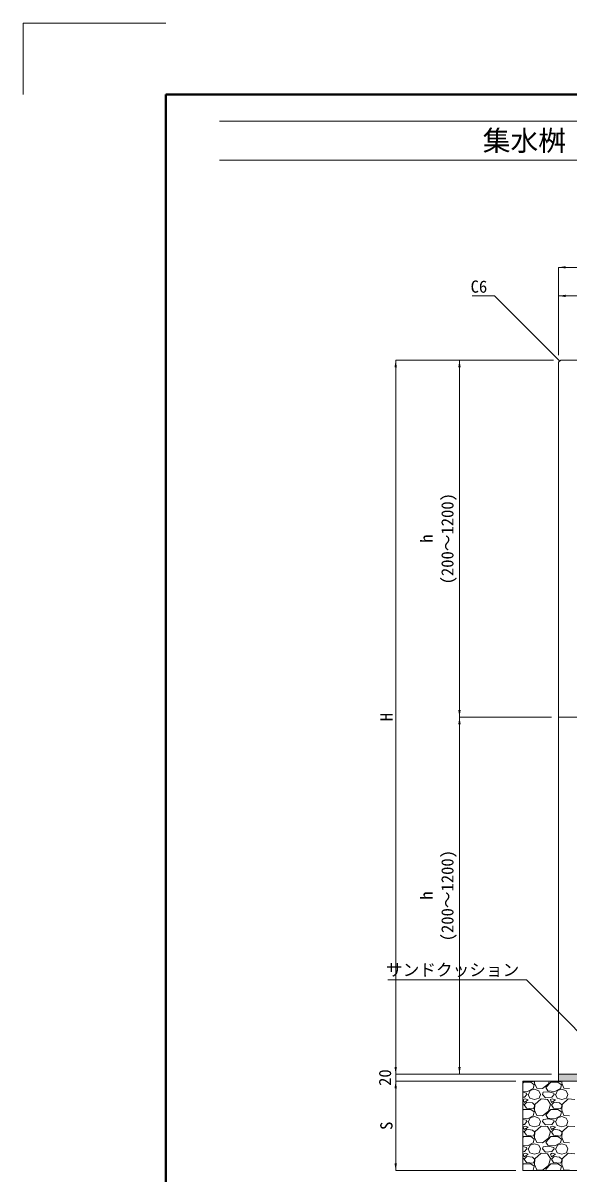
# Model space of a CAD drawing. Units: millimetres at full size; some dimension numbers follow another scale. Extents: x 77366 to 88266, y -325 to 5664.
# Drawn here: x 84066 to 85595, y 2390 to 5615 of the extents above; entities that cross this region are included whole.
import ezdxf
from ezdxf.enums import TextEntityAlignment as Align

# ---------------------------------------------------------------- set-up
doc = ezdxf.new("R2010")
doc.units = ezdxf.units.MM
doc.header["$LTSCALE"] = 30
for name, color, linetype, lineweight in [('Defpoints_2', 8, 'Continuous', 0), ('図枠', 7, 'Continuous', 5), ('基礎', 7, 'Continuous', 5), ('寸法線', 7, 'Continuous', 13), ('引出線', 4, 'Continuous', 13), ('本体', 2, 'Continuous', 20)]:
    doc.layers.add(name, color=color, linetype=linetype, lineweight=lineweight)
doc.layers.add('サンドクッション', color=7, linetype='Continuous')
doc.styles.add('ＭＳ ゴシック', font='')
doc.styles.get('ＭＳ ゴシック').set_extended_font_data('MS Gothic')

# ---------------------------------------------------------------- blocks, each defined once
blk = doc.blocks.new('filled_arrow')
at = {"color": 0, "linetype": 'Continuous', "lineweight": -2}
blk.add_solid([(7.5, 1.25), (0, 0), (7.5, -1.25)], dxfattribs=at)

msp = doc.modelspace()

# ---------------------------------------------------------------- hatches: boundary and pattern name
at = {"layer": 'サンドクッション'}
msp.add_hatch(color=256, dxfattribs=at).paths.add_polyline_path([(85565.8, 2670.12), (85565.8, 2650.12), (86965.8, 2650.12), (86965.8, 2670.12)])

# ---------------------------------------------------------------- linework, layer by layer
at = {"layer": 'Defpoints_2', "color": 7, "lineweight": 13}
for p, q in [((84065.8, 5614.64), (84065.8, 5414.64)), ((84465.8, 5614.64), (84065.8, 5614.64))]:
    msp.add_line(p, q, dxfattribs=at)
at = {"layer": '図枠', "lineweight": 40}
for q in [(88065.8, 5414.64), (84465.8, -125.36)]:
    msp.add_line((84465.8, 5414.64), q, dxfattribs=at)
at = {"layer": '図枠', "lineweight": 13}
for p, q in [((84615.8, 5340.12), (87915.8, 5340.12)), ((84615.8, 5230.12), (87915.8, 5230.12))]:
    msp.add_line(p, q, dxfattribs=at)
at = {"layer": '基礎', "color": 3, "lineweight": 20}
for p, q in [((85465.8, 2650.12), (87065.8, 2650.12)), ((85465.8, 2650.12), (85465.8, 2400.12)), ((85465.8, 2400.12), (87065.8, 2400.12))]:
    msp.add_line(p, q, dxfattribs=at)
at = {"layer": '基礎'}
for p, q in [((85465.8, 2644.89), (85467.87, 2647.19)), ((85467.87, 2647.19), (85487.68, 2647.19)), ((85482.81, 2650.12), (85494.54, 2648.72)), ((85487.68, 2647.19), (85497.59, 2640.33)), ((85494.54, 2648.72), (85495.32, 2650.12)), ((85498.6, 2650.12), (85498.35, 2644.91)), ((85498.35, 2644.91), (85504.45, 2630.43)), ((85530.35, 2631.95), (85544.07, 2647.19)), ((85537.21, 2642.62), (85539.61, 2650.12)), ((85544.07, 2647.19), (85563.88, 2647.19)), ((85559.01, 2650.12), (85570.74, 2648.72)), ((85563.88, 2647.19), (85573.79, 2640.33)), ((85570.74, 2648.72), (85571.52, 2650.12)), ((85574.8, 2650.12), (85574.55, 2644.91)), ((85574.55, 2644.91), (85580.65, 2630.43)), ((85478.54, 2621.28), (85465.8, 2622.3)), ((85476.25, 2616.71), (85465.8, 2619.33)), ((85477.01, 2612.9), (85470.16, 2605.28)), ((85477.01, 2612.9), (85476.25, 2616.71)), ((85494.54, 2629.67), (85478.54, 2621.28)), ((85480.82, 2612.9), (85485.4, 2602.23)), ((85481.59, 2612.9), (85486.16, 2623.57)), ((85486.16, 2623.57), (85498.35, 2627.38)), ((85497.59, 2640.33), (85494.54, 2629.67)), ((85498.35, 2627.38), (85510.54, 2622.81)), ((85504.45, 2630.43), (85520.45, 2629.67)), ((85510.54, 2622.81), (85515.11, 2612.9)), ((85511.3, 2602.23), (85515.11, 2612.9)), ((85520.45, 2629.67), (85537.21, 2642.62)), ((85520.45, 2612.9), (85522.73, 2619)), ((85528.83, 2603.76), (85520.45, 2612.9)), ((85537.21, 2620.52), (85522.73, 2619)), ((85535.69, 2622.81), (85530.35, 2631.95)), ((85554.74, 2621.28), (85535.69, 2622.81)), ((85552.45, 2616.71), (85537.21, 2620.52)), ((85553.21, 2612.9), (85546.36, 2605.28)), ((85553.21, 2612.9), (85552.45, 2616.71)), ((85570.74, 2629.67), (85554.74, 2621.28)), ((85557.02, 2612.9), (85561.6, 2602.23)), ((85557.79, 2612.9), (85562.36, 2623.57)), ((85562.36, 2623.57), (85574.55, 2627.38)), ((85573.79, 2640.33), (85570.74, 2629.67)), ((85574.55, 2627.38), (85586.74, 2622.81)), ((85580.65, 2630.43), (85596.65, 2629.67)), ((85586.74, 2622.81), (85591.31, 2612.9)), ((85587.5, 2602.23), (85591.31, 2612.9)), ((85470.16, 2605.28), (85465.8, 2604.9)), ((85467.11, 2585.47), (85465.8, 2587.62)), ((85465.8, 2581.37), (85467.11, 2585.47)), ((85471.68, 2600.71), (85466.35, 2598.42)), ((85466.35, 2598.42), (85469.39, 2590.8)), ((85469.39, 2590.8), (85480.82, 2597.66)), ((85477.01, 2591.57), (85469.39, 2583.95)), ((85469.39, 2583.95), (85475.49, 2574.8)), ((85480.82, 2597.66), (85471.68, 2600.71)), ((85492.25, 2589.28), (85477.01, 2591.57)), ((85485.4, 2602.23), (85498.35, 2598.42)), ((85498.35, 2583.95), (85492.25, 2589.28)), ((85498.35, 2598.42), (85511.3, 2602.23)), ((85499.11, 2584.71), (85498.35, 2568.71)), ((85498.35, 2579.37), (85498.35, 2583.95)), ((85516.64, 2600.71), (85499.11, 2584.71)), ((85534.93, 2599.19), (85516.64, 2600.71)), ((85546.36, 2605.28), (85528.83, 2603.76)), ((85543.31, 2585.47), (85534.93, 2599.19)), ((85537.21, 2566.42), (85543.31, 2585.47)), ((85547.88, 2600.71), (85542.55, 2598.42)), ((85542.55, 2598.42), (85545.59, 2590.8)), ((85545.59, 2590.8), (85557.02, 2597.66)), ((85553.21, 2591.57), (85545.59, 2583.95)), ((85545.59, 2583.95), (85551.69, 2574.8)), ((85557.02, 2597.66), (85547.88, 2600.71)), ((85568.45, 2589.28), (85553.21, 2591.57)), ((85561.6, 2602.23), (85574.55, 2598.42)), ((85574.55, 2583.95), (85568.45, 2589.28)), ((85574.55, 2598.42), (85587.5, 2602.23)), ((85575.31, 2584.71), (85574.55, 2568.71)), ((85574.55, 2579.37), (85574.55, 2583.95)), ((85592.84, 2600.71), (85575.31, 2584.71)), ((85611.13, 2599.19), (85592.84, 2600.71)), ((85465.8, 2568.69), (85467.87, 2570.99)), ((85467.87, 2570.99), (85487.68, 2570.99)), ((85475.49, 2574.8), (85494.54, 2572.52)), ((85494.54, 2553.47), (85478.54, 2545.08)), ((85486.16, 2547.37), (85498.35, 2551.18)), ((85487.68, 2570.99), (85497.59, 2564.13)), ((85494.54, 2572.52), (85498.35, 2579.37)), ((85497.59, 2564.13), (85494.54, 2553.47)), ((85498.35, 2568.71), (85504.45, 2554.23)), ((85498.35, 2551.18), (85510.54, 2546.61)), ((85504.45, 2554.23), (85520.45, 2553.47)), ((85520.45, 2553.47), (85537.21, 2566.42)), ((85530.35, 2555.75), (85544.07, 2570.99)), ((85535.69, 2546.61), (85530.35, 2555.75)), ((85544.07, 2570.99), (85563.88, 2570.99)), ((85551.69, 2574.8), (85570.74, 2572.52)), ((85570.74, 2553.47), (85554.74, 2545.08)), ((85562.36, 2547.37), (85574.55, 2551.18)), ((85563.88, 2570.99), (85573.79, 2564.13)), ((85570.74, 2572.52), (85574.55, 2579.37)), ((85573.79, 2564.13), (85570.74, 2553.47)), ((85574.55, 2568.71), (85580.65, 2554.23)), ((85574.55, 2551.18), (85586.74, 2546.61)), ((85580.65, 2554.23), (85596.65, 2553.47)), ((85478.54, 2545.08), (85465.8, 2546.1)), ((85476.25, 2540.51), (85465.8, 2543.13)), ((85470.16, 2529.08), (85465.8, 2528.7)), ((85471.68, 2524.51), (85466.35, 2522.22)), ((85466.35, 2522.22), (85469.39, 2514.6)), ((85469.39, 2514.6), (85480.82, 2521.46)), ((85477.01, 2515.37), (85469.39, 2507.75)), ((85477.01, 2536.7), (85470.16, 2529.08)), ((85480.82, 2521.46), (85471.68, 2524.51)), ((85477.01, 2536.7), (85476.25, 2540.51)), ((85492.25, 2513.08), (85477.01, 2515.37)), ((85480.82, 2536.7), (85485.4, 2526.03)), ((85481.59, 2536.7), (85486.16, 2547.37)), ((85485.4, 2526.03), (85498.35, 2522.22)), ((85498.35, 2522.22), (85511.3, 2526.03)), ((85516.64, 2524.51), (85499.11, 2508.51)), ((85510.54, 2546.61), (85515.11, 2536.7)), ((85511.3, 2526.03), (85515.11, 2536.7)), ((85534.93, 2522.99), (85516.64, 2524.51)), ((85520.45, 2536.7), (85522.73, 2542.8)), ((85528.83, 2527.56), (85520.45, 2536.7)), ((85537.21, 2544.32), (85522.73, 2542.8)), ((85546.36, 2529.08), (85528.83, 2527.56)), ((85543.31, 2509.27), (85534.93, 2522.99)), ((85554.74, 2545.08), (85535.69, 2546.61)), ((85552.45, 2540.51), (85537.21, 2544.32)), ((85547.88, 2524.51), (85542.55, 2522.22)), ((85542.55, 2522.22), (85545.59, 2514.6)), ((85545.59, 2514.6), (85557.02, 2521.46)), ((85553.21, 2515.37), (85545.59, 2507.75)), ((85553.21, 2536.7), (85546.36, 2529.08)), ((85557.02, 2521.46), (85547.88, 2524.51)), ((85553.21, 2536.7), (85552.45, 2540.51)), ((85568.45, 2513.08), (85553.21, 2515.37)), ((85557.02, 2536.7), (85561.6, 2526.03)), ((85557.79, 2536.7), (85562.36, 2547.37)), ((85561.6, 2526.03), (85574.55, 2522.22)), ((85574.55, 2522.22), (85587.5, 2526.03)), ((85592.84, 2524.51), (85575.31, 2508.51)), ((85586.74, 2546.61), (85591.31, 2536.7)), ((85587.5, 2526.03), (85591.31, 2536.7)), ((85611.13, 2522.99), (85592.84, 2524.51)), ((85467.11, 2509.27), (85465.8, 2511.42)), ((85465.8, 2505.17), (85467.11, 2509.27)), ((85465.8, 2492.49), (85467.87, 2494.79)), ((85467.87, 2494.79), (85487.68, 2494.79)), ((85469.39, 2507.75), (85475.49, 2498.6)), ((85475.49, 2498.6), (85494.54, 2496.32)), ((85487.68, 2494.79), (85497.59, 2487.93)), ((85498.35, 2507.75), (85492.25, 2513.08)), ((85494.54, 2496.32), (85498.35, 2503.17)), ((85497.59, 2487.93), (85494.54, 2477.27)), ((85499.11, 2508.51), (85498.35, 2492.51)), ((85498.35, 2503.17), (85498.35, 2507.75)), ((85498.35, 2492.51), (85504.45, 2478.03)), ((85520.45, 2477.27), (85537.21, 2490.22)), ((85530.35, 2479.55), (85544.07, 2494.79)), ((85537.21, 2490.22), (85543.31, 2509.27)), ((85544.07, 2494.79), (85563.88, 2494.79)), ((85545.59, 2507.75), (85551.69, 2498.6)), ((85551.69, 2498.6), (85570.74, 2496.32)), ((85563.88, 2494.79), (85573.79, 2487.93)), ((85574.55, 2507.75), (85568.45, 2513.08)), ((85570.74, 2496.32), (85574.55, 2503.17)), ((85573.79, 2487.93), (85570.74, 2477.27)), ((85575.31, 2508.51), (85574.55, 2492.51)), ((85574.55, 2503.17), (85574.55, 2507.75)), ((85574.55, 2492.51), (85580.65, 2478.03)), ((85478.54, 2468.88), (85465.8, 2469.9)), ((85476.25, 2464.31), (85465.8, 2466.93)), ((85470.16, 2452.88), (85465.8, 2452.5)), ((85477.01, 2460.5), (85470.16, 2452.88)), ((85477.01, 2460.5), (85476.25, 2464.31)), ((85494.54, 2477.27), (85478.54, 2468.88)), ((85480.82, 2460.5), (85485.4, 2449.83)), ((85481.59, 2460.5), (85486.16, 2471.17)), ((85486.16, 2471.17), (85498.35, 2474.98)), ((85498.35, 2474.98), (85510.54, 2470.41)), ((85504.45, 2478.03), (85520.45, 2477.27)), ((85510.54, 2470.41), (85515.11, 2460.5)), ((85511.3, 2449.83), (85515.11, 2460.5)), ((85520.45, 2460.5), (85522.73, 2466.6)), ((85528.83, 2451.36), (85520.45, 2460.5)), ((85537.21, 2468.12), (85522.73, 2466.6)), ((85546.36, 2452.88), (85528.83, 2451.36)), ((85535.69, 2470.41), (85530.35, 2479.55)), ((85554.74, 2468.88), (85535.69, 2470.41)), ((85552.45, 2464.31), (85537.21, 2468.12)), ((85553.21, 2460.5), (85546.36, 2452.88)), ((85553.21, 2460.5), (85552.45, 2464.31)), ((85570.74, 2477.27), (85554.74, 2468.88)), ((85557.02, 2460.5), (85561.6, 2449.83)), ((85557.79, 2460.5), (85562.36, 2471.17)), ((85562.36, 2471.17), (85574.55, 2474.98)), ((85574.55, 2474.98), (85586.74, 2470.41)), ((85580.65, 2478.03), (85596.65, 2477.27)), ((85586.74, 2470.41), (85591.31, 2460.5)), ((85587.5, 2449.83), (85591.31, 2460.5)), ((85467.11, 2433.07), (85465.8, 2435.22)), ((85465.8, 2428.97), (85467.11, 2433.07)), ((85465.8, 2416.29), (85467.87, 2418.59)), ((85471.68, 2448.31), (85466.35, 2446.02)), ((85466.35, 2446.02), (85469.39, 2438.4)), ((85467.87, 2418.59), (85487.68, 2418.59)), ((85469.39, 2438.4), (85480.82, 2445.26)), ((85477.01, 2439.17), (85469.39, 2431.55)), ((85469.39, 2431.55), (85475.49, 2422.4)), ((85480.82, 2445.26), (85471.68, 2448.31)), ((85475.49, 2422.4), (85494.54, 2420.12)), ((85492.25, 2436.88), (85477.01, 2439.17)), ((85485.4, 2449.83), (85498.35, 2446.02)), ((85487.68, 2418.59), (85497.59, 2411.73)), ((85498.35, 2431.55), (85492.25, 2436.88)), ((85494.54, 2420.12), (85498.35, 2426.97)), ((85498.35, 2446.02), (85511.3, 2449.83)), ((85499.11, 2432.31), (85498.35, 2416.31)), ((85498.35, 2426.97), (85498.35, 2431.55)), ((85516.64, 2448.31), (85499.11, 2432.31)), ((85534.93, 2446.79), (85516.64, 2448.31)), ((85530.35, 2403.35), (85544.07, 2418.59)), ((85543.31, 2433.07), (85534.93, 2446.79)), ((85537.21, 2414.02), (85543.31, 2433.07)), ((85547.88, 2448.31), (85542.55, 2446.02)), ((85542.55, 2446.02), (85545.59, 2438.4)), ((85544.07, 2418.59), (85563.88, 2418.59)), ((85545.59, 2438.4), (85557.02, 2445.26)), ((85553.21, 2439.17), (85545.59, 2431.55)), ((85545.59, 2431.55), (85551.69, 2422.4)), ((85557.02, 2445.26), (85547.88, 2448.31)), ((85551.69, 2422.4), (85570.74, 2420.12)), ((85568.45, 2436.88), (85553.21, 2439.17)), ((85561.6, 2449.83), (85574.55, 2446.02)), ((85563.88, 2418.59), (85573.79, 2411.73)), ((85574.55, 2431.55), (85568.45, 2436.88)), ((85570.74, 2420.12), (85574.55, 2426.97)), ((85574.55, 2446.02), (85587.5, 2449.83)), ((85575.31, 2432.31), (85574.55, 2416.31)), ((85574.55, 2426.97), (85574.55, 2431.55)), ((85592.84, 2448.31), (85575.31, 2432.31)), ((85611.13, 2446.79), (85592.84, 2448.31)), ((85494.54, 2401.07), (85492.74, 2400.12)), ((85497.59, 2411.73), (85494.54, 2401.07)), ((85498.35, 2416.31), (85504.45, 2401.83)), ((85504.45, 2401.83), (85520.45, 2401.07)), ((85520.45, 2401.07), (85537.21, 2414.02)), ((85532.24, 2400.12), (85530.35, 2403.35)), ((85570.74, 2401.07), (85568.94, 2400.12)), ((85573.79, 2411.73), (85570.74, 2401.07)), ((85574.55, 2416.31), (85580.65, 2401.83)), ((85580.65, 2401.83), (85596.65, 2401.07))]:
    msp.add_line(p, q, dxfattribs=at)
at = {"layer": '寸法線'}
for p, q in [((86965.8, 4930.12), (85565.8, 4930.12)), ((85565.8, 4684.12), (85565.8, 4930.12)), ((85565.8, 4850.12), (85765.8, 4850.12)), ((85565.8, 4684.12), (85565.8, 4850.12)), ((85109.47, 4670.12), (85109.47, 2670.12)), ((85551.8, 4670.12), (85109.47, 4670.12)), ((85288.07, 3670.12), (85288.07, 4670.12)), ((85551.8, 4670.12), (85288.07, 4670.12)), ((85288.07, 2670.12), (85288.07, 3670.12)), ((85545.8, 3670.12), (85288.07, 3670.12)), ((85545.8, 3670.12), (85288.07, 3670.12)), ((85109.45, 2610.12), (85109.45, 2710.12)), ((85545.8, 2670.12), (85109.45, 2670.12)), ((85109.45, 2400.12), (85109.45, 2650.12)), ((85445.8, 2650.12), (85109.45, 2650.12)), ((85445.8, 2650.12), (85109.45, 2650.12)), ((85545.8, 2670.12), (85109.47, 2670.12)), ((85545.8, 2670.12), (85288.07, 2670.12)), ((85445.8, 2400.12), (85109.45, 2400.12))]:
    msp.add_line(p, q, dxfattribs=at)
at = {"layer": '引出線'}
for points in [[(85568.8, 4667.12), (85385.8, 4850.12), (85323.4, 4850.12)], [(85746.88, 2662.23), (85475.41, 2933.7), (85087.19, 2933.7)]]:
    msp.add_lwpolyline(points, dxfattribs=at)
at = {"layer": '本体'}
for p, q in [((85571.8, 4670.12), (85565.8, 4664.12)), ((85565.8, 4664.12), (85565.8, 3670.12)), ((85571.8, 4670.12), (86959.8, 4670.12)), ((85565.8, 3670.12), (86965.8, 3670.12)), ((85565.8, 3670.12), (85565.8, 2670.12)), ((85565.8, 2670.12), (86965.8, 2670.12)), ((85565.8, 2670.12), (85565.8, 2650.12))]:
    msp.add_line(p, q, dxfattribs=at)

# ---------------------------------------------------------------- block references
at = {"layer": '寸法線', "xscale": 2.67, "yscale": 2.67}
for p in [(85565.8, 4930.12), (85565.8, 4850.12)]:
    msp.add_blockref('filled_arrow', p, dxfattribs=at)
for p, rotation in [((85109.47, 4670.12), 270), ((85288.07, 4670.12), 270), ((85288.07, 3670.12), 90), ((85288.07, 3670.12), 270), ((85109.45, 2670.12), 90), ((85109.47, 2670.12), 90), ((85288.07, 2670.12), 90), ((85109.45, 2650.12), 270), ((85109.45, 2650.12), 270), ((85109.45, 2400.12), 90)]:
    msp.add_blockref('filled_arrow', p, dxfattribs=dict(at, rotation=rotation))
at = {"layer": '引出線', "xscale": 0.133, "yscale": 0.133, "rotation": 135}
msp.add_blockref('filled_arrow', (85568.8, 4667.12), dxfattribs=at)

# ---------------------------------------------------------------- texts
at = {"layer": '図枠', "style": 'ＭＳ ゴシック'}
msp.add_text(' 集水桝 １０００×１０００ 底無し 布設標準構造図 ', height=56.96, dxfattribs=at).set_placement((86265.8, 5285.12), align=Align.MIDDLE_CENTER)
at = {"layer": '寸法線', "style": 'ＭＳ ゴシック'}
for s, p in [('(200～1200)', (85281.61, 4041.92)), ('h', (85223.11, 4158.47)), ('(200～1200)', (85281.61, 3041.92)), ('h', (85223.11, 3158.47))]:
    msp.add_text(s, height=34.18, rotation=90, dxfattribs=at).set_placement(p, align=Align.BOTTOM_LEFT)
for s, p in [('H', (85083.47, 3670.12)), ('20', (85079.45, 2660.12)), ('S', (85083.45, 2525.12))]:
    msp.add_text(s, height=34.18, rotation=90, dxfattribs=at).set_placement(p, align=Align.MIDDLE_CENTER)
at = {"layer": '引出線', "style": 'ＭＳ ゴシック'}
for s, p in [('C6', (85365.8, 4893.32)), ('サンドクッション', (85455.41, 2979.09))]:
    msp.add_text(s, height=34.18, dxfattribs=at).set_placement(p, align=Align.TOP_RIGHT)

doc.saveas('drawing.dxf')
